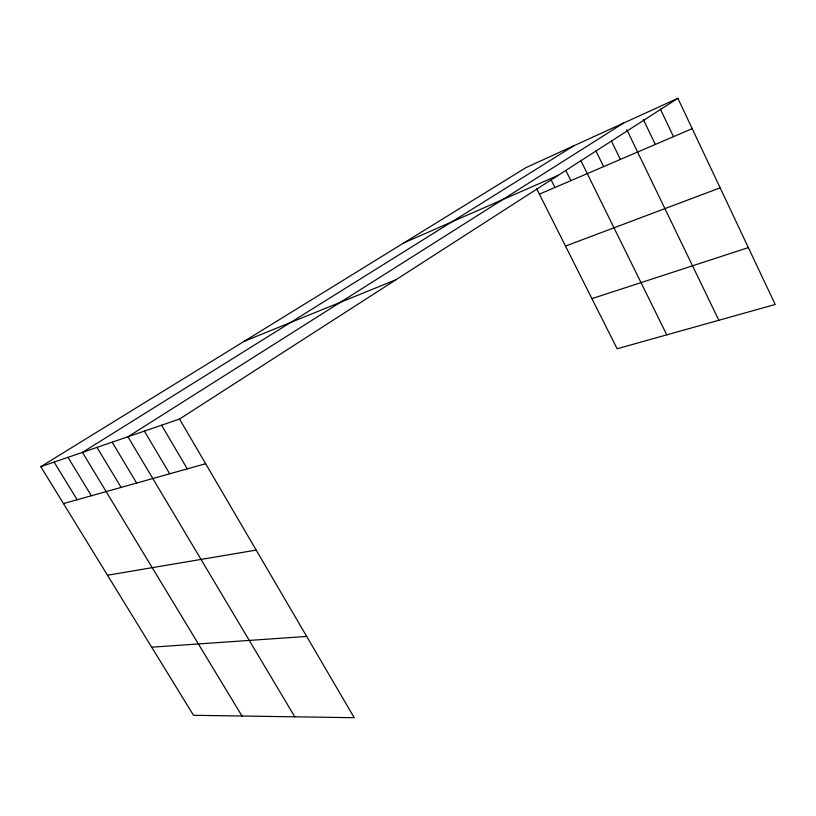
<?xml version="1.0" encoding="UTF-8"?>
<svg xmlns="http://www.w3.org/2000/svg" width="816" height="816" viewBox="0 0 816 816"><rect width="100%" height="100%" fill="white"/><g stroke="black" fill="none" stroke-linecap="round" stroke-linejoin="round"><path stroke-width="1.22" d="M179.52 419.047L354.226 717.703L193.504 715.295L40.8 466.67L179.52 419.047L677.882 98.297L775.2 304.48L617.12 348.758L536.612 188.629M623.608 123.063L127.939 436.754L294.79 716.815M573.607 145.88L82.426 452.39L242.015 716.03M40.8 466.67L526.034 167.586L677.882 98.297M403.92 242.852L558.195 175.328M539.396 194.157L692.213 128.642M244.137 341.343L395.923 279.766M565.498 246.075L720.14 187.823M591.916 298.636L748.354 247.595M63.464 503.584L205.642 463.712M107.477 575.239L256.183 550.106M151.674 647.2L306.673 636.429M54.131 462.101L77.153 499.749M68.003 457.337L91.372 495.761M96.992 447.382L121.105 487.417M112.149 442.18L136.639 483.062M144.401 431.103L169.687 473.8M161.578 425.207L187.282 468.863M551.014 179.632L554.941 187.496M565.804 170.401L570.894 180.652M580.717 160.313L666.764 334.856M595.894 150.868L603.616 166.627M611.49 141.158L620.384 159.436M626.841 129.754L718.835 320.27M643.365 119.564L655.309 144.463M660.379 109.079L673.496 136.67"/></g></svg>
